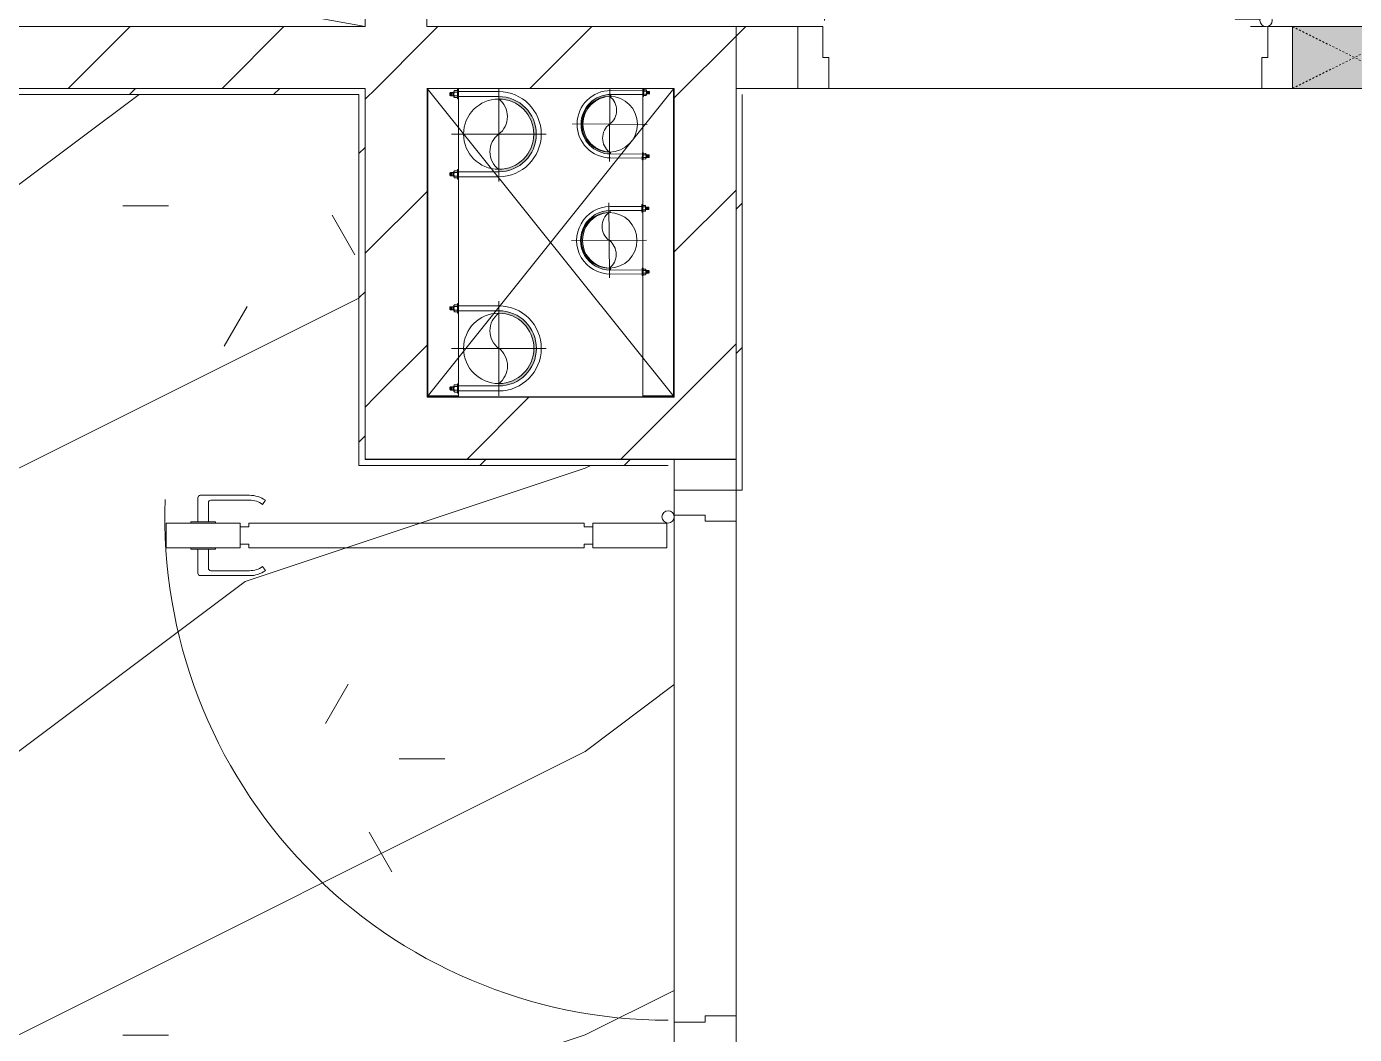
# Model space of a CAD drawing. Header units: millimetres. Extents: x 5357 to 259384, y -16348 to 109893.
# Drawn here: x 85230 to 87378, y 29507 to 31137 of the extents above; entities that cross this region are included whole.
import ezdxf

# ---------------------------------------------------------------- set-up
doc = ezdxf.new("R2010")
doc.units = ezdxf.units.MM
doc.linetypes.add('Dash', pattern=[6, 3, -3])
doc.linetypes.add('IMPORT-CENTER _3_', pattern=[10.16, 6.35, -1.27, 1.27, -1.27])
for name, color, linetype, lineweight in [('0-1', 7, 'Continuous', 5), ('0-2', 53, 'Continuous', 9), ('A-DETL-GENF-1', 53, 'Continuous', 9), ('A-DOOR-1', 254, 'Continuous', 9), ('A-DOOR-2', 53, 'Continuous', 9), ('A-FLOR-1', 53, 'Continuous', 9), ('A-FLOR-PATT-1', 10, 'Continuous', 9), ('A-WALL-1', 9, 'Continuous', 18), ('A-WALL-2', 53, 'Continuous', 9), ('A-WALL-3', 113, 'Continuous', 18), ('A-WALL-PATT', 111, 'Continuous', 9), ('A-WALL-PATT-1', 10, 'Continuous', 9), ('A-WALL-PATT-2', 53, 'Continuous', 9), ('G-IMPT', 8, 'Continuous', 9), ('G-IMPT-2', 8, 'IMPORT-CENTER _3_', 9), ('I-WALL-1', 9, 'Continuous', 18), ('M-EQPM', 50, 'Continuous', 9), ('S-COLS-2', 9, 'Continuous', 18), ('S-COLS-3', 53, 'Continuous', 9), ('S-COLS-4', 254, 'Continuous', 9), ('S-COLS-HDLN-1', 53, 'Dash', 9)]:
    doc.layers.add(name, color=color, linetype=linetype, lineweight=lineweight)
pattern_1 = [(45, (0, 0), (-124.4508, 124.4508), [])]
pattern_2 = [(45, (0, 0), (-116.67262, 116.67262), [])]

# ---------------------------------------------------------------- blocks, each defined once
blk = doc.blocks.new('NCV_TKTC_KET CAU_rvt-1-TKCS_MB CẢNH QUAN CÂY XANH')
at = {"layer": 'A-FLOR-1'}
blk.add_line((86277.6, 30537.9), (85877.7, 30537.9), dxfattribs=at)
blk = doc.blocks.new('DOOR_CW_01 CANH MO-PANEL KINH - DIW_01-900x2200-CỬA GỖ VÂN LAMINATE-553375-TKCS_MB CẢNH QUAN CÂY XANH')
at = {"layer": 'A-DETL-GENF-1'}
for p, q in [((-397, -182), (-397, -62)), ((-397, -62), (-357, -62)), ((-357, -62), (-357, -182)), ((-357, -182), (-397, -182)), ((-391, -196), (-391, -182)), ((-391, -182), (-363, -182)), ((-363, -182), (-363, -196)), ((-397, -196), (-391, -196)), ((-397, -738), (-397, -196)), ((-357, -196), (-363, -196)), ((-357, -196), (-357, -738)), ((-433.9, -711.2), (-427.3, -715.8)), ((-320.1, -711.2), (-326.7, -715.8)), ((-442, -737), (-442, -816.5)), ((-434, -799.5), (-434, -737)), ((-397, -738), (-391, -738)), ((-391, -752), (-391, -738)), ((-357, -738), (-363, -738)), ((-363, -738), (-363, -752)), ((-320, -799.5), (-320, -737)), ((-312, -737), (-312, -816.5)), ((-357, -752), (-397, -752)), ((-397, -752), (-397, -872)), ((-363, -752), (-391, -752)), ((-357, -872), (-357, -752)), ((-399, -792.2), (-399, -831.8)), ((-397, -792.2), (-399, -792.2)), ((-397, -792.2), (-397, -831.8)), ((-357, -792.2), (-357, -831.8)), ((-357, -792.2), (-355, -792.2)), ((-355, -792.2), (-355, -831.8)), ((-399, -803.5), (-430, -803.5)), ((-355, -803.5), (-324, -803.5)), ((-399, -820.5), (-438, -820.5)), ((-399, -831.8), (-397, -831.8)), ((-355, -831.8), (-357, -831.8)), ((-355, -820.5), (-316, -820.5)), ((-397, -872), (-357, -872))]:
    blk.add_line(p, q, dxfattribs=at)
blk.add_circle((-407, -60), 10, dxfattribs=at)
for centre, radius, start, end in [((-407, -60), 814, 268, 0), ((-397, -737), 45, 145, 180), ((-397, -737), 37, 145, 180), ((-357, -737), 37, 0, 35), ((-357, -737), 45, 360, 35), ((-430, -799.5), 4, 180, 270), ((-324, -799.5), 4, 270, 0), ((-438, -816.5), 4, 180, 270), ((-316, -816.5), 4, 270, 0)]:
    blk.add_arc(centre, radius, start, end, dxfattribs=at)
at = {"layer": 'A-DOOR-2'}
for p, q in [((-450, -50), (-450, 50)), ((-450, 50), (-400, 50)), ((-400, 50), (-400, 0)), ((400, 0), (400, 50)), ((400, 50), (450, 50)), ((450, 50), (450, -50)), ((-410, 0), (-410, -50)), ((-400, 0), (-410, 0)), ((410, 0), (400, 0)), ((410, -50), (410, 0)), ((-410, -50), (-450, -50)), ((-407, -50), (-382, -50)), ((450, -50), (410, -50))]:
    blk.add_line(p, q, dxfattribs=at)
blk = doc.blocks.new('DOOR_CW_01 CANH MO-PANEL KINH - DIG_02-800x2200-CỬA NHÔM KÍNH-401063-TKCS_MB CẢNH QUAN CÂY XANH')
at = {"layer": 'A-DETL-GENF-1'}
for p, q in [((-347, -182), (-347, -62)), ((-347, -62), (-307, -62)), ((-307, -62), (-307, -182)), ((-307, -182), (-347, -182)), ((-341, -196), (-341, -182)), ((-341, -182), (-313, -182)), ((-313, -182), (-313, -196)), ((-347, -196), (-341, -196)), ((-347, -638), (-347, -196)), ((-307, -196), (-313, -196)), ((-307, -196), (-307, -638)), ((-383.9, -611.2), (-377.3, -615.8)), ((-270.1, -611.2), (-276.7, -615.8)), ((-392, -637), (-392, -716.5)), ((-384, -699.5), (-384, -637)), ((-347, -638), (-341, -638)), ((-341, -652), (-341, -638)), ((-307, -638), (-313, -638)), ((-313, -638), (-313, -652)), ((-270, -699.5), (-270, -637)), ((-262, -637), (-262, -716.5)), ((-307, -652), (-347, -652)), ((-347, -652), (-347, -772)), ((-313, -652), (-341, -652)), ((-307, -772), (-307, -652)), ((-349, -703.5), (-380, -703.5)), ((-349, -692.2), (-349, -731.8)), ((-347, -692.2), (-349, -692.2)), ((-347, -692.2), (-347, -731.8)), ((-307, -692.2), (-307, -731.8)), ((-307, -692.2), (-305, -692.2)), ((-305, -692.2), (-305, -731.8)), ((-305, -703.5), (-274, -703.5)), ((-349, -720.5), (-388, -720.5)), ((-305, -720.5), (-266, -720.5)), ((-349, -731.8), (-347, -731.8)), ((-305, -731.8), (-307, -731.8)), ((-347, -772), (-307, -772))]:
    blk.add_line(p, q, dxfattribs=at)
blk.add_circle((-357, -60), 10, dxfattribs=at)
for centre, radius, start, end in [((-357, -60), 714, 268, 0), ((-347, -637), 45, 145, 180), ((-347, -637), 37, 145, 180), ((-307, -637), 37, 0, 35), ((-307, -637), 45, 360, 35), ((-380, -699.5), 4, 180, 270), ((-274, -699.5), 4, 270, 0), ((-388, -716.5), 4, 180, 270), ((-266, -716.5), 4, 270, 0)]:
    blk.add_arc(centre, radius, start, end, dxfattribs=at)
at = {"layer": 'A-DOOR-2'}
for p, q in [((-400, -50), (-400, 50)), ((-400, 50), (-350, 50)), ((-350, 50), (-350, 0)), ((350, 0), (350, 50)), ((350, 50), (400, 50)), ((400, 50), (400, -50)), ((-360, 0), (-360, -50)), ((-350, 0), (-360, 0)), ((360, 0), (350, 0)), ((360, -50), (360, 0)), ((-360, -50), (-400, -50)), ((-357, -50), (-332, -50)), ((400, -50), (360, -50))]:
    blk.add_line(p, q, dxfattribs=at)
blk = doc.blocks.new('G1_SOF - BO TRU - 100x200-V60-TKCS_MB CẢNH QUAN CÂY XANH')
at = {"layer": 'S-COLS-3'}
blk.add_hatch(color=256, dxfattribs=at).paths.add_polyline_path([(50, 100), (-50, 100), (-50, -100), (50, -100)])
at = {"layer": 'S-COLS-2'}
for p, q in [((-50, 100), (-50, -100)), ((50, -100), (50, 100)), ((-50, -100), (50, -100))]:
    blk.add_line(p, q, dxfattribs=at)
at = {"layer": 'S-COLS-HDLN-1'}
for p, q in [((50, 100), (-50, -100)), ((-50, 100), (50, -100))]:
    blk.add_line(p, q, dxfattribs=at)
blk = doc.blocks.new('NCV_TKTC_TANG 1_rvt-1-TKCS_MB CẢNH QUAN CÂY XANH')
at = {"layer": 'A-FLOR-PATT-1'}
h = blk.add_hatch(dxfattribs=at)
h.set_pattern_fill('FP_6', color=256, style=0, pattern_type=2)
h.set_pattern_definition([(0, (0, 0), (1788.16, 447.04), [73.762, -1267.358, 73.762, -1267.358, -7152.64]), (0, (0, 0), (1788.16, 447.04), [-2682.24, 73.762, -2608.478, 73.762, -1267.358, -3129.28]), (0, (0, 0), (1788.16, 447.04), [-6705.6, 73.762, -820.318, 73.762, -2161.438]), (120, (670.56, 223.5), (-1281.228, 1325.072), [73.762, -1267.358, 73.762, -8419.998]), (120, (670.56, 223.5), (-1281.228, 1325.072), [-1414.882, -1267.358, 73.762, -2608.478, -4470.4]), (120, (670.56, 223.5), (-1281.228, 1325.072), [-5364.48, 73.762, -1267.358, 73.762, -3055.518]), (120, (670.56, 223.5), (-1281.228, 1325.072), [-6779.362, -820.318, 73.762, -2161.438]), (240, (894.1, 1117.6), (-506.932, -1772.112), [73.762, -1267.358, 73.762, -8419.998]), (240, (894.1, 1117.6), (-506.932, -1772.112), [-1414.882, -1267.358, 73.762, -2608.478, -4470.4]), (240, (894.1, 1117.6), (-506.932, -1772.112), [-5364.48, 73.762, -1267.358, 73.762, -3055.518]), (240, (894.1, 1117.6), (-506.932, -1772.112), [-6779.362, -820.318, 73.762, -2161.438])])
h.paths.add_polyline_path([(86267.6, 24736.9), (86277.6, 24737.4), (86277.6, 30436.9), (86267.6, 30436.9), (86267.6, 30426.9), (85767.6, 30426.9), (85767.6, 31026.9), (85187.6, 31026.9), (85187.6, 29536.9), (85177.6, 29536.9), (85177.6, 28736.9), (85187.6, 28736.9), (85187.6, 28526.9), (85177.6, 28526.9), (85177.6, 28536.9), (83577.6, 28536.9), (83578.1, 28526.9), (83587.6, 28526.9), (83587.6, 25546.9), (83657.6, 25546.9), (83657.6, 27831.4), (84107.9, 27831.4), (84107.9, 27381.4), (85596.5, 27381.4), (85625.2, 27377.6), (85652, 27366.5), (85675, 27348.9), (85692.7, 27325.9), (85703.8, 27299.1), (85707.6, 27270.3), (85707.6, 25842.9), (85703.8, 25814.1), (85692.7, 25787.3), (85675, 25764.3), (85652, 25746.6), (85625.2, 25735.5), (85596.5, 25731.7), (84107.9, 25731.7), (84107.9, 25281.7), (83762.6, 25281.7), (83762.6, 24746.9), (86267.6, 24746.9), (86267.6, 24737.4)])
h = blk.add_hatch(dxfattribs=at)
h.set_pattern_fill('FP_4', color=256, style=0, pattern_type=2)
h.set_pattern_definition([(216.87, (366.52, 916.3), (2748.89673, 1832.6049), [458.15, -4123.35]), (206.565, (916.3, 641.4), (-916.3012, -916.2996), [1024.455, -1024.455]), (198.435, (916.3, 183.26), (-1832.5985, -916.30195), [579.52, -2318.076])])
h.paths.add_polyline_path([(86267.6, 24736.9), (86277.6, 24737.4), (86277.6, 30436.9), (86267.6, 30436.9), (86267.6, 30426.9), (85767.6, 30426.9), (85767.6, 31026.9), (85187.6, 31026.9), (85187.6, 29536.9), (85177.6, 29536.9), (85177.6, 28736.9), (85187.6, 28736.9), (85187.6, 28526.9), (85177.6, 28526.9), (85177.6, 28536.9), (83577.6, 28536.9), (83578.1, 28526.9), (83587.6, 28526.9), (83587.6, 25546.9), (83657.6, 25546.9), (83657.6, 27831.4), (84107.9, 27831.4), (84107.9, 27381.4), (85596.5, 27381.4), (85625.2, 27377.6), (85652, 27366.5), (85675, 27348.9), (85692.7, 27325.9), (85703.8, 27299.1), (85707.6, 27270.3), (85707.6, 25842.9), (85703.8, 25814.1), (85692.7, 25787.3), (85675, 25764.3), (85652, 25746.6), (85625.2, 25735.5), (85596.5, 25731.7), (84107.9, 25731.7), (84107.9, 25281.7), (83762.6, 25281.7), (83762.6, 24746.9), (86267.6, 24746.9), (86267.6, 24737.4)])
at = {"layer": 'A-WALL-PATT-1'}
h = blk.add_hatch(dxfattribs=at)
h.set_pattern_fill('FP_2', color=256, style=0, pattern_type=2)
h.set_pattern_definition(pattern_1)
h.paths.add_polyline_path([(86377.6, 31036.9), (86477.6, 31036.9), (86477.6, 31136.9), (86377.6, 31136.9)])
h = blk.add_hatch(dxfattribs=at)
h.set_pattern_fill('FP_2', color=256, style=0, pattern_type=2)
h.set_pattern_definition(pattern_1)
h.paths.add_polyline_path([(86377.6, 24737.4), (86377.6, 28836.9), (86277.6, 28836.9), (86277.6, 24737.4)])
h.paths.add_polyline_path([(86277.6, 29036.9), (86377.6, 29036.9), (86377.6, 29486.9), (86277.6, 29486.9)])
h.paths.add_polyline_path([(86327.6, 30386.9), (86377.6, 30386.9), (86377.6, 30436.9), (86277.6, 30436.9), (86277.6, 30386.9)])
at = {"layer": 'A-WALL-PATT-2'}
h = blk.add_hatch(dxfattribs=at)
h.set_pattern_fill('FP_10', color=256, style=0, pattern_type=2)
h.set_pattern_definition(pattern_2)
h.paths.add_polyline_path([(85777.6, 31026.9), (85777.6, 31036.9), (85187.6, 31036.9), (85187.6, 31026.9), (85767.6, 31026.9)])
h = blk.add_hatch(dxfattribs=at)
h.set_pattern_fill('FP_10', color=256, style=0, pattern_type=2)
h.set_pattern_definition(pattern_2)
h.paths.add_polyline_path([(86387.6, 29446.9), (86387.6, 29486.9), (86377.6, 29486.9), (86377.6, 29446.9)])
h.paths.add_polyline_path([(86377.6, 30386.9), (86387.6, 30386.9), (86387.6, 31036.9), (86377.6, 31036.9), (86377.6, 30436.9)])
h = blk.add_hatch(dxfattribs=at)
h.set_pattern_fill('FP_10', color=256, style=0, pattern_type=2)
h.set_pattern_definition(pattern_2)
h.paths.add_polyline_path([(85777.6, 30426.9), (85777.6, 31026.9), (85767.6, 31026.9), (85767.6, 30426.9)])
h = blk.add_hatch(dxfattribs=at)
h.set_pattern_fill('FP_10', color=256, style=0, pattern_type=2)
h.set_pattern_definition(pattern_2)
h.paths.add_polyline_path([(85851, 30426.9), (86267.6, 30426.9), (86267.6, 30436.9), (85777.6, 30436.9), (85777.6, 30426.9)])
at = {"layer": 'A-FLOR-1'}
for p, q in [((87227.6, 31036.9), (86527.6, 31036.9)), ((86277.6, 30436.9), (86267.6, 30436.9)), ((86277.6, 29526.9), (86277.6, 30346.9)), ((86377.6, 30336.9), (86377.6, 29536.9))]:
    blk.add_line(p, q, dxfattribs=at)
at = {"layer": 'A-WALL-1'}
for p, q in [((86377.6, 31136.9), (86377.6, 31036.9)), ((86377.6, 30436.9), (86277.6, 30436.9))]:
    blk.add_line(p, q, dxfattribs=at)
at = {"layer": 'A-WALL-2'}
for p, q in [((86477.6, 31136.9), (86377.6, 31136.9)), ((86387.6, 31036.9), (86377.6, 31036.9)), ((86387.6, 31036.9), (86477.6, 31036.9)), ((87227.6, 31036.9), (86527.6, 31036.9)), ((86277.6, 30436.9), (86277.6, 30386.9)), ((86377.6, 30386.9), (86377.6, 30436.9)), ((86377.6, 30436.9), (86377.6, 30386.9)), ((86277.6, 29526.9), (86277.6, 30346.9)), ((86377.6, 30336.9), (86377.6, 29536.9))]:
    blk.add_line(p, q, dxfattribs=at)
at = {"layer": 'I-WALL-1'}
for p, q in [((85777.6, 31036.9), (85187.6, 31036.9)), ((85777.6, 31026.9), (85777.6, 31036.9)), ((86377.6, 31036.9), (86377.6, 30436.9)), ((85187.6, 31026.9), (85767.6, 31026.9)), ((85767.6, 31026.9), (85767.6, 30426.9)), ((85777.6, 30436.9), (85777.6, 31026.9)), ((86387.6, 30386.9), (86387.6, 31026.9)), ((86267.6, 30436.9), (85777.6, 30436.9)), ((85767.6, 30426.9), (85777.6, 30426.9)), ((85777.6, 30426.9), (86267.6, 30426.9)), ((86377.6, 30386.9), (86387.6, 30386.9))]:
    blk.add_line(p, q, dxfattribs=at)
at = {"layer": 'A-DOOR-1'}
for name, p, rotation in [('DOOR_CW_01 CANH MO-PANEL KINH - DIG_02-800x2200-CỬA NHÔM KÍNH-401063-TKCS_MB CẢNH QUAN CÂY XANH', (86877.6, 31086.9), 180), ('DOOR_CW_01 CANH MO-PANEL KINH - DIW_01-900x2200-CỬA GỖ VÂN LAMINATE-553375-TKCS_MB CẢNH QUAN CÂY XANH', (86327.6, 29936.9), 269.9999999999999)]:
    blk.add_blockref(name, p, dxfattribs=dict(at, rotation=rotation))
at = {"layer": 'S-COLS-4', "rotation": 89.9999999999993}
blk.add_blockref('G1_SOF - BO TRU - 100x200-V60-TKCS_MB CẢNH QUAN CÂY XANH', (87377.6, 31086.9), dxfattribs=at)
blk = doc.blocks.new('TKTC_XREF_251221_MB TANG 1 - TKTC_XREF_260130_MB TANG 1_dwg_$cc-4202111-TKCS_MB CẢNH QUAN CÂY XANH')
at = {"layer": 'G-IMPT'}
blk.add_circle((0, 0), 0.5, dxfattribs=at)
for centre, radius, start, end in [((0, 0), 0.5, 90, 270), ((0.188, 0.25), 0.313, 126.8699, 233.1301), ((-0.188, -0.25), 0.313, 306.8699, 53.1301)]:
    blk.add_arc(centre, radius, start, end, dxfattribs=at)
at = {"layer": 'G-IMPT-2'}
for p, q in [((0, -0.673), (0, 0.65)), ((-0.673, 0), (0.673, 0))]:
    blk.add_line(p, q, dxfattribs=at)
blk = doc.blocks.new('TKTC_XREF_251221_MB TANG 1 - TKTC_XREF_260130_MB TANG 1_dwg_CUM U_DN100-4202112-TKCS_MB CẢNH QUAN CÂY XANH')
at = {"layer": 'G-IMPT'}
blk.add_hatch(color=256, dxfattribs=at).paths.add_polyline_path([(0, 61), (0, 57), (14.8, 55.1), (28.5, 49.4), (40.3, 40.3), (49.4, 28.5), (55.1, 14.8), (57, 0), (55.1, -14.8), (49.4, -28.5), (40.3, -40.3), (28.5, -49.4), (14.8, -55.1), (0, -57), (0, -61), (15.8, -58.9), (30.5, -52.8), (43.1, -43.1), (52.8, -30.5), (58.9, -15.8), (61, 0), (58.9, 15.8), (52.8, 30.5), (43.1, 43.1), (30.5, 52.8), (15.8, 58.9)])
for p, q in [((-79.1, 66.6), (-79.1, 63.4)), ((-76.6, 66.6), (-76.6, 63.4)), ((-74.6, 66.6), (-74.6, 63.4)), ((-72.7, 69.3), (-72.7, 60.7)), ((-66.9, 67.9), (-71.7, 67.9)), ((-65, 69), (0, 69)), ((-66.9, 62.1), (-71.7, 62.1)), ((-79.1, -63.4), (-79.1, -66.6)), ((-76.6, -63.4), (-76.6, -66.6)), ((-74.6, -63.4), (-74.6, -66.6)), ((-72.7, -60.7), (-72.7, -69.3)), ((-66.9, -62.1), (-71.7, -62.1)), ((-66.9, -67.9), (-71.7, -67.9)), ((-65, -69), (0, -69))]:
    blk.add_line(p, q, dxfattribs=at)
at = {"layer": 'G-IMPT', "flags": 128}
for points in [[(-72.7, 67.6), (-78.1, 67.6), (-78.1, 62.4), (-72.7, 62.4)], [(-71.7, 59.2), (-66.9, 59.2), (-66.9, 70.8), (-71.7, 70.8)], [(-66.9, 70.8), (-66.9, 72.7), (-65, 72.7), (-65, 57.3), (-66.9, 57.3), (-66.9, 59.2)], [(-65, 61), (0, 61), (0, 57)], [(-72.7, -62.4), (-78.1, -62.4), (-78.1, -67.6), (-72.7, -67.6)], [(-71.7, -70.8), (-66.9, -70.8), (-66.9, -59.2), (-71.7, -59.2)], [(-66.9, -59.2), (-66.9, -57.3), (-65, -57.3), (-65, -72.7), (-66.9, -72.7), (-66.9, -70.8)], [(-65, -61), (0, -61), (0, -57)]]:
    blk.add_lwpolyline(points, dxfattribs=at)
at = {"layer": 'G-IMPT'}
for centre, radius, start, end in [((-78.1, 66.6), 0.96, 90, 180), ((-71.1, 69.3), 1.56, 112.6199, 247.3801), ((-67.9, 65), 4.8, 143.1301, 216.8699), ((0, 0), 69, 270, 90), ((-78.1, 63.4), 0.96, 180, 270), ((-71.1, 60.7), 1.56, 112.6199, 247.3801), ((0, 0), 61, 270, 90), ((0, 0), 57, 270, 90), ((-78.1, -63.4), 0.96, 90, 180), ((-71.1, -60.7), 1.56, 112.6199, 247.3801), ((-67.9, -65), 4.8, 143.1301, 216.8699), ((-78.1, -66.6), 0.96, 180, 270), ((-71.1, -69.3), 1.56, 112.6199, 247.3801)]:
    blk.add_arc(centre, radius, start, end, dxfattribs=at)
blk = doc.blocks.new('TKTC_XREF_251221_MB TANG 1 - TKTC_XREF_260130_MB TANG 1_dwg_$cc-V208-TKCS_MB CẢNH QUAN CÂY XANH')
at = {"layer": 'G-IMPT'}
blk.add_circle((0, 0), 0.5, dxfattribs=at)
for centre, radius, start, end in [((0, 0), 0.5, 90, 270), ((0.188, 0.25), 0.313, 126.8699, 233.1301), ((-0.188, -0.25), 0.313, 306.8699, 53.1301)]:
    blk.add_arc(centre, radius, start, end, dxfattribs=at)
at = {"layer": 'G-IMPT-2'}
for p, q in [((0, -0.643), (0, 0.673)), ((-0.673, 0), (0.673, 0))]:
    blk.add_line(p, q, dxfattribs=at)
blk = doc.blocks.new('TKTC_XREF_251221_MB TANG 1 - TKTC_XREF_260130_MB TANG 1_dwg_$cc-4202114-TKCS_MB CẢNH QUAN CÂY XANH')
at = {"layer": 'G-IMPT'}
blk.add_circle((0, 0), 0.5, dxfattribs=at)
for centre, radius, start, end in [((0, 0), 0.5, 90, 270), ((0.188, 0.25), 0.313, 126.8699, 233.1301), ((-0.188, -0.25), 0.313, 306.8699, 53.1301)]:
    blk.add_arc(centre, radius, start, end, dxfattribs=at)
at = {"layer": 'G-IMPT-2'}
for p, q in [((0, -0.673), (0, 0.673)), ((-0.673, 0), (0.673, 0))]:
    blk.add_line(p, q, dxfattribs=at)
blk = doc.blocks.new('TKTC_XREF_251221_MB TANG 1 - TKTC_XREF_260130_MB TANG 1_dwg_CUM U_DN100-4202115-TKCS_MB CẢNH QUAN CÂY XANH')
at = {"layer": 'G-IMPT'}
blk.add_hatch(color=256, dxfattribs=at).paths.add_polyline_path([(0, -61), (0, -57), (14.8, -55.1), (28.5, -49.4), (40.3, -40.3), (49.4, -28.5), (55.1, -14.8), (57, 0), (55.1, 14.8), (49.4, 28.5), (40.3, 40.3), (28.5, 49.4), (14.8, 55.1), (0, 57), (0, 61), (15.8, 58.9), (36.8, 48), (43.1, 43.1), (52.8, 30.5), (58.9, 15.8), (61, 0), (58.9, -15.8), (52.8, -30.5), (43.1, -43.1), (30.5, -52.8), (15.8, -58.9)])
for p, q in [((-79.1, 66.6), (-79.1, 63.4)), ((-76.6, 66.6), (-76.6, 63.4)), ((-74.6, 66.6), (-74.6, 63.4)), ((-72.7, 69.3), (-72.7, 60.7)), ((-66.9, 67.9), (-71.7, 67.9)), ((-66.9, 62.1), (-71.7, 62.1)), ((-65, 69), (0, 69)), ((-79.1, -63.4), (-79.1, -66.6)), ((-76.6, -63.4), (-76.6, -66.6)), ((-74.6, -63.4), (-74.6, -66.6)), ((-72.7, -60.7), (-72.7, -69.3)), ((-66.9, -62.1), (-71.7, -62.1)), ((-66.9, -67.9), (-71.7, -67.9)), ((-65, -69), (0, -69))]:
    blk.add_line(p, q, dxfattribs=at)
at = {"layer": 'G-IMPT', "flags": 128}
for points in [[(-72.7, 67.6), (-78.1, 67.6), (-78.1, 62.4), (-72.7, 62.4)], [(-71.7, 59.2), (-66.9, 59.2), (-66.9, 70.8), (-71.7, 70.8)], [(-66.9, 70.8), (-66.9, 72.7), (-65, 72.7), (-65, 57.3), (-66.9, 57.3), (-66.9, 59.2)], [(-65, 61), (0, 61), (0, 57)], [(-72.7, -62.4), (-78.1, -62.4), (-78.1, -67.6), (-72.7, -67.6)], [(-71.7, -70.8), (-66.9, -70.8), (-66.9, -59.2), (-71.7, -59.2)], [(-66.9, -59.2), (-66.9, -57.3), (-65, -57.3), (-65, -72.7), (-66.9, -72.7), (-66.9, -70.8)], [(-65, -61), (0, -61), (0, -57)]]:
    blk.add_lwpolyline(points, dxfattribs=at)
at = {"layer": 'G-IMPT'}
for centre, radius, start, end in [((-78.1, 66.6), 0.96, 90, 180), ((-78.1, 63.4), 0.96, 180, 270), ((-71.1, 69.3), 1.56, 112.6199, 247.3801), ((-67.9, 65), 4.8, 143.1301, 216.8699), ((-71.1, 60.7), 1.56, 112.6199, 247.3801), ((0, 0), 69, 270, 90), ((0, 0), 61, 270, 90), ((0, 0), 57, 270, 90), ((-78.1, -63.4), 0.96, 90, 180), ((-78.1, -66.6), 0.96, 180, 270), ((-71.1, -60.7), 1.56, 112.6199, 247.3801), ((-67.9, -65), 4.8, 143.1301, 216.8699), ((-71.1, -69.3), 1.56, 112.6199, 247.3801)]:
    blk.add_arc(centre, radius, start, end, dxfattribs=at)
blk = doc.blocks.new('TKTC_XREF_251221_MB TANG 1 - TKTC_XREF_260130_MB TANG 1_dwg_$cc-4202118-TKCS_MB CẢNH QUAN CÂY XANH')
at = {"layer": 'G-IMPT'}
blk.add_circle((0, 0), 0.5, dxfattribs=at)
for centre, radius, start, end in [((0, 0), 0.5, 90, 270), ((0.188, 0.25), 0.313, 126.8699, 233.1301), ((-0.188, -0.25), 0.313, 306.8699, 53.1301)]:
    blk.add_arc(centre, radius, start, end, dxfattribs=at)
at = {"layer": 'G-IMPT-2'}
for p, q in [((0, -0.673), (0, 0.673)), ((-0.673, 0), (0.673, 0))]:
    blk.add_line(p, q, dxfattribs=at)
blk = doc.blocks.new('TKTC_XREF_251221_MB TANG 1 - TKTC_XREF_260130_MB TANG 1_dwg-4202109-TKCS_MB CẢNH QUAN CÂY XANH')
at = {"layer": 'G-IMPT', "flags": 128}
for points in [[(-117223.1, -370309.7), (-117223.1, -370808.8), (-117272.9, -370808.4), (-117272.9, -370309.7)], [(-117223.1, -370309.7), (-117223.1, -370807), (-117272.8, -370806.7), (-117272.8, -370309.7)], [(-116925.2, -370309.7), (-116925.2, -370808.8), (-116875.4, -370808.4), (-116875.4, -370309.7)], [(-116925.1, -370309.7), (-116925.1, -370807), (-116875.4, -370806.7), (-116875.4, -370309.7)]]:
    blk.add_lwpolyline(points, dxfattribs=at)
for name, p, xscale, yscale, zscale, rotation in [('TKTC_XREF_251221_MB TANG 1 - TKTC_XREF_260130_MB TANG 1_dwg_CUM U_DN100-4202112-TKCS_MB CẢNH QUAN CÂY XANH', (-117158.1, -370383.7), 0.9974999999999965, 0.9974999999999965, 0.9974999999999965, 0.0009913385626578414), ('TKTC_XREF_251221_MB TANG 1 - TKTC_XREF_260130_MB TANG 1_dwg_CUM U_DN100-4202112-TKCS_MB CẢNH QUAN CÂY XANH', (-116976.8, -370367.6), 0.7894736842105242, 0.7894736842105242, 0.7894736842105242, 179.6259732184666), ('TKTC_XREF_251221_MB TANG 1 - TKTC_XREF_260130_MB TANG 1_dwg_$cc-4202118-TKCS_MB CẢNH QUAN CÂY XANH', (-116979.5, -370555.4), 90.00000000005119, 90.00000000005119, 90.00000000005119, 0.3740267799372842), ('TKTC_XREF_251221_MB TANG 1 - TKTC_XREF_260130_MB TANG 1_dwg_CUM U_DN100-4202112-TKCS_MB CẢNH QUAN CÂY XANH', (-117158, -370730.1), 0.9975000000000005, 0.9975000000000005, 0.9975000000000005, 0.000991338195008684), ('TKTC_XREF_251221_MB TANG 1 - TKTC_XREF_260130_MB TANG 1_dwg_$cc-4202114-TKCS_MB CẢNH QUAN CÂY XANH', (-117158, -370730.1), 113.7150000000091, 113.7150000000091, 113.7150000000091, 179.9990086636432)]:
    blk.add_blockref(name, p, dxfattribs=dict(xscale=xscale, yscale=yscale, zscale=zscale, rotation=rotation))
at = {"extrusion": (0, 0, -1)}
for name, p, xscale, yscale, zscale, rotation in [('TKTC_XREF_251221_MB TANG 1 - TKTC_XREF_260130_MB TANG 1_dwg_$cc-4202111-TKCS_MB CẢNH QUAN CÂY XANH', (117158.1, -370383.7), 113.7150000000092, 113.7150000000092, -113.7150000000092, 359.9990086636432), ('TKTC_XREF_251221_MB TANG 1 - TKTC_XREF_260130_MB TANG 1_dwg_$cc-V208-TKCS_MB CẢNH QUAN CÂY XANH', (116978.7, -370367.6), 90.00000000005107, 90.00000000005107, -90.00000000005109, 180.3740267799373), ('TKTC_XREF_251221_MB TANG 1 - TKTC_XREF_260130_MB TANG 1_dwg_CUM U_DN100-4202115-TKCS_MB CẢNH QUAN CÂY XANH', (116977.6, -370555.4), 0.7894736842105242, 0.7894736842105242, -0.7894736842105242, 359.6259732184666)]:
    blk.add_blockref(name, p, dxfattribs=dict(at, xscale=xscale, yscale=yscale, zscale=zscale, rotation=rotation))
blk = doc.blocks.new('TKTC_XREF_251221_MB TANG 1 - TKTC_XREF_251221_MB TANG 1-2038492-TKCS_MB CẢNH QUAN CÂY XANH')
blk.add_blockref('TKTC_XREF_251221_MB TANG 1 - TKTC_XREF_260130_MB TANG 1_dwg-4202109-TKCS_MB CẢNH QUAN CÂY XANH', (169499.1, 384109.7))

msp = doc.modelspace()

# ---------------------------------------------------------------- hatches: boundary and pattern name
at = {"layer": 'A-WALL-PATT'}
h = msp.add_hatch(dxfattribs=at)
h.set_pattern_fill('FP_1', color=256, style=0, pattern_type=2)
h.set_pattern_definition(pattern_1)
h.paths.add_polyline_path([(85851, 31136.9), (85877.6, 31136.9), (85877.6, 33336.9), (85777.6, 33336.9), (85777.6, 31136.9)])
h = msp.add_hatch(dxfattribs=at)
h.set_pattern_fill('FP_1', color=256, style=0, pattern_type=2)
h.set_pattern_definition(pattern_1)
h.paths.add_polyline_path([(85877.6, 31036.9), (85877.6, 31136.9), (83577.6, 31136.9), (83577.6, 31036.9), (85851, 31036.9)])
h = msp.add_hatch(dxfattribs=at)
h.set_pattern_fill('FP_1', color=256, style=0, pattern_type=2)
h.set_pattern_definition(pattern_1)
h.paths.add_polyline_path([(85877.6, 31036.9), (86277.6, 31036.9), (86277.6, 31136.9), (85877.6, 31136.9)])
h = msp.add_hatch(dxfattribs=at)
h.set_pattern_fill('FP_1', color=256, style=0, pattern_type=2)
h.set_pattern_definition(pattern_1)
h.paths.add_polyline_path([(86277.6, 30537.4), (86377.6, 30537.4), (86377.6, 31136.9), (86277.6, 31136.9), (86277.6, 30993.4)])
h = msp.add_hatch(dxfattribs=at)
h.set_pattern_fill('FP_1', color=256, style=0, pattern_type=2)
h.set_pattern_definition(pattern_1)
h.paths.add_polyline_path([(85777.7, 30537.4), (85877.7, 30537.4), (85877.7, 31036.9), (85777.7, 31036.9), (85777.7, 30993.4)])
h = msp.add_hatch(dxfattribs=at)
h.set_pattern_fill('FP_1', color=256, style=0, pattern_type=2)
h.set_pattern_definition(pattern_1)
h.paths.add_polyline_path([(86377.6, 30437.4), (86377.6, 30537.4), (85777.7, 30537.4), (85777.7, 30437.4), (85851, 30437.4)])

# ---------------------------------------------------------------- linework, layer by layer
at = {"layer": '0-2'}
for p, q in [((83702.6, 31514.2), (85777.6, 31136.9)), ((86276.9, 31036.9), (85877.7, 30538)), ((86277.6, 30537.9), (85878.2, 31036.9))]:
    msp.add_line(p, q, dxfattribs=at)
at = {"layer": 'A-WALL-3'}
for p, q in [((85777.6, 31536.9), (85777.6, 31136.9)), ((85877.6, 31136.9), (85877.6, 31325.8)), ((85777.6, 31136.9), (83577.6, 31136.9)), ((86377.6, 31136.9), (85877.6, 31136.9)), ((86377.6, 30437.4), (86377.6, 31136.9)), ((83577.6, 31036.9), (85777.7, 31036.9)), ((85777.7, 31036.9), (85777.7, 30437.4)), ((85877.6, 31036.9), (86277.6, 31036.9)), ((85877.7, 30537.4), (85877.7, 31036.9)), ((86277.6, 31036.9), (86277.6, 30537.4)), ((86277.6, 30537.4), (85877.7, 30537.4)), ((85777.7, 30437.4), (86377.6, 30437.4))]:
    msp.add_line(p, q, dxfattribs=at)

# ---------------------------------------------------------------- block references
at = {"layer": '0-1'}
for name in ['NCV_TKTC_KET CAU_rvt-1-TKCS_MB CẢNH QUAN CÂY XANH', 'NCV_TKTC_TANG 1_rvt-1-TKCS_MB CẢNH QUAN CÂY XANH']:
    msp.add_blockref(name, (0, 0), dxfattribs=at)
at = {"layer": 'M-EQPM'}
msp.add_blockref('TKTC_XREF_251221_MB TANG 1 - TKTC_XREF_251221_MB TANG 1-2038492-TKCS_MB CẢNH QUAN CÂY XANH', (33652.6, 17236.9), dxfattribs=at)

doc.saveas('drawing.dxf')
